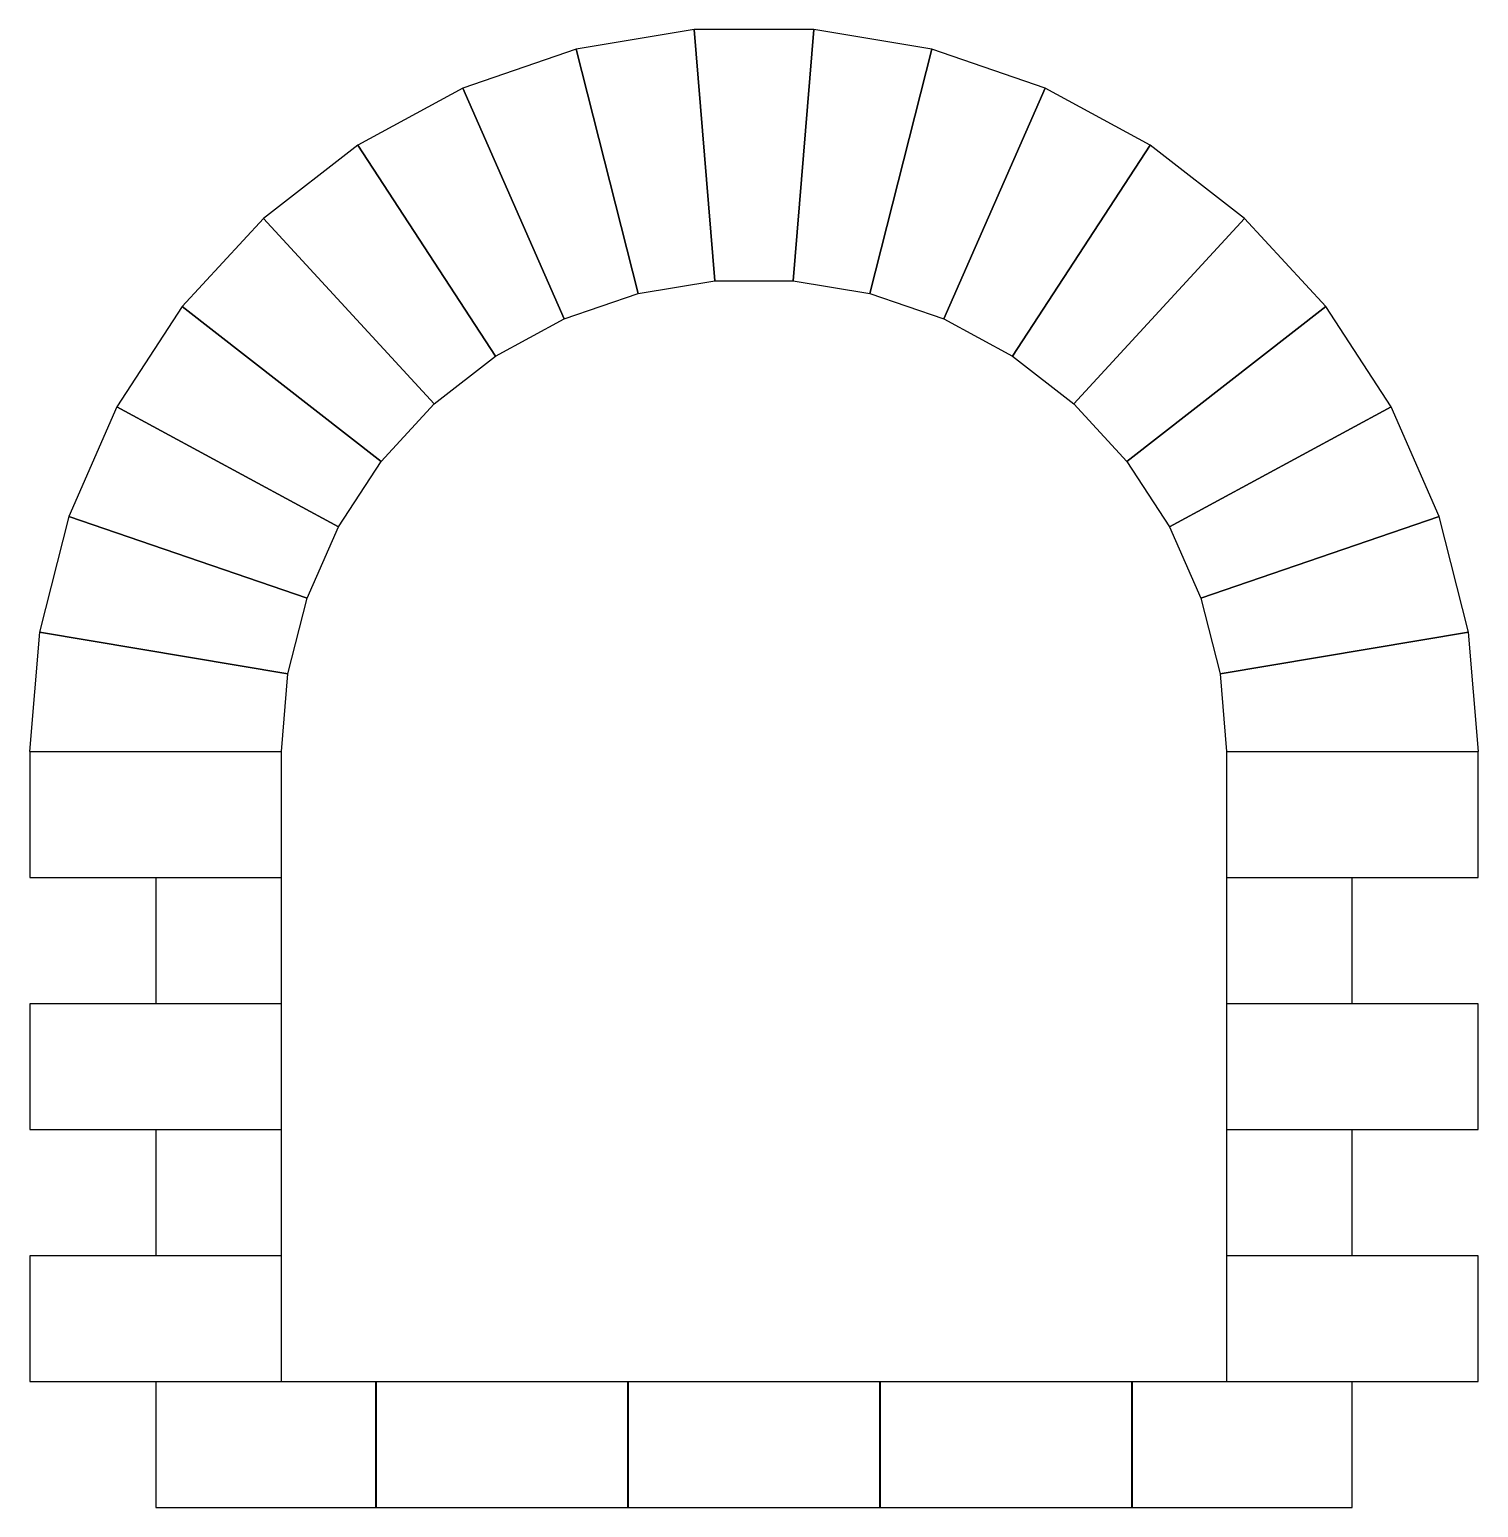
# Model space of a CAD drawing. Header units: metres. Extents: x -400 to 1900, y -200 to 2146.
import ezdxf

# ---------------------------------------------------------------- set-up
doc = ezdxf.new("R2010")
doc.units = ezdxf.units.M

msp = doc.modelspace()

# ---------------------------------------------------------------- linework, layer by layer
at = {"layer": 'PARAMETRIX'}
for p, q in [((655.0338, 2146.0722), (467.6917, 2114.8103)), ((844.9662, 2146.0722), (655.0338, 2146.0722)), ((655.0338, 2146.0722), (688.0655, 1747.4384)), ((688.0655, 1747.4384), (655.0338, 2146.0722)), ((844.9662, 2146.0722), (811.9345, 1747.4384)), ((811.9345, 1747.4384), (844.9662, 2146.0722)), ((1032.3083, 2114.8103), (844.9662, 2146.0722)), ((467.6917, 2114.8103), (288.0503, 2053.1393)), ((467.6917, 2114.8103), (565.8859, 1727.0502)), ((565.8859, 1727.0502), (467.6917, 2114.8103)), ((1032.3083, 2114.8103), (934.1141, 1727.0502)), ((934.1141, 1727.0502), (1032.3083, 2114.8103)), ((1211.9497, 2053.1393), (1032.3083, 2114.8103)), ((288.0503, 2053.1393), (121.0096, 1962.7415)), ((288.0503, 2053.1393), (448.7284, 1686.83)), ((448.7284, 1686.83), (288.0503, 2053.1393)), ((1211.9497, 2053.1393), (1051.2716, 1686.83)), ((1051.2716, 1686.83), (1211.9497, 2053.1393)), ((1378.9904, 1962.7415), (1211.9497, 2053.1393)), ((121.0096, 1962.7415), (-28.8738, 1846.0825)), ((121.0096, 1962.7415), (339.7889, 1627.8749)), ((339.7889, 1627.8749), (121.0096, 1962.7415)), ((1378.9904, 1962.7415), (1160.2111, 1627.8749)), ((1160.2111, 1627.8749), (1378.9904, 1962.7415)), ((1528.8738, 1846.0825), (1378.9904, 1962.7415)), ((-28.8738, 1846.0825), (-157.5116, 1706.3446)), ((-28.8738, 1846.0825), (242.0388, 1551.7929)), ((242.0388, 1551.7929), (-28.8738, 1846.0825)), ((1528.8738, 1846.0825), (1257.9612, 1551.7929)), ((1257.9612, 1551.7929), (1528.8738, 1846.0825)), ((1657.5116, 1706.3446), (1528.8738, 1846.0825)), ((565.8859, 1727.0502), (688.0655, 1747.4384)), ((688.0655, 1747.4384), (811.9345, 1747.4384)), ((811.9345, 1747.4384), (934.1141, 1727.0502)), ((448.7284, 1686.83), (565.8859, 1727.0502)), ((934.1141, 1727.0502), (1051.2716, 1686.83)), ((-157.5116, 1706.3446), (-261.3948, 1547.3395)), ((-157.5116, 1706.3446), (158.1446, 1460.6595)), ((158.1446, 1460.6595), (-157.5116, 1706.3446)), ((1657.5116, 1706.3446), (1341.8554, 1460.6595)), ((1341.8554, 1460.6595), (1657.5116, 1706.3446)), ((1761.3948, 1547.3395), (1657.5116, 1706.3446)), ((339.7889, 1627.8749), (448.7284, 1686.83)), ((1051.2716, 1686.83), (1160.2111, 1627.8749)), ((242.0388, 1551.7929), (339.7889, 1627.8749)), ((1160.2111, 1627.8749), (1257.9612, 1551.7929)), ((158.1446, 1460.6595), (242.0388, 1551.7929)), ((1257.9612, 1551.7929), (1341.8554, 1460.6595)), ((-261.3948, 1547.3395), (-337.6898, 1373.4044)), ((-261.3948, 1547.3395), (90.3947, 1356.9605)), ((90.3947, 1356.9605), (-261.3948, 1547.3395)), ((1761.3948, 1547.3395), (1409.6053, 1356.9605)), ((1409.6053, 1356.9605), (1761.3948, 1547.3395)), ((1837.6898, 1373.4044), (1761.3948, 1547.3395)), ((90.3947, 1356.9605), (158.1446, 1460.6595)), ((1341.8554, 1460.6595), (1409.6053, 1356.9605)), ((-337.6898, 1373.4044), (-384.3155, 1189.2838)), ((-337.6898, 1373.4044), (40.6371, 1243.5246)), ((40.6371, 1243.5246), (-337.6898, 1373.4044)), ((1837.6898, 1373.4044), (1459.3629, 1243.5246)), ((1459.3629, 1243.5246), (1837.6898, 1373.4044)), ((1884.3155, 1189.2838), (1837.6898, 1373.4044)), ((40.6371, 1243.5246), (90.3947, 1356.9605)), ((1409.6053, 1356.9605), (1459.3629, 1243.5246)), ((10.229, 1123.4459), (40.6371, 1243.5246)), ((1459.3629, 1243.5246), (1489.771, 1123.4459)), ((-384.3155, 1189.2838), (-400, 1000)), ((-384.3155, 1189.2838), (10.229, 1123.4459)), ((10.229, 1123.4459), (-384.3155, 1189.2838)), ((1884.3155, 1189.2838), (1489.771, 1123.4459)), ((1489.771, 1123.4459), (1884.3155, 1189.2838)), ((1900, 1000), (1884.3155, 1189.2838)), ((0, 1000), (10.229, 1123.4459)), ((1489.771, 1123.4459), (1500, 1000)), ((-400, 1000), (0, 1000)), ((-0.2, 999.8), (-399.8, 999.8)), ((-399.8, 999.8), (-399.8, 800.2)), ((-0.2, 800.2), (-0.2, 999.8)), ((1500, 1000), (1900, 1000)), ((1899.8, 999.8), (1500.2, 999.8)), ((1500.2, 999.8), (1500.2, 800.2)), ((1899.8, 800.2), (1899.8, 999.8)), ((-399.8, 800.2), (-0.2, 800.2)), ((-0.2, 799.8), (-199.8, 799.8)), ((-199.8, 799.8), (-199.8, 600.2)), ((-0.2, 600.2), (-0.2, 799.8)), ((1500.2, 800.2), (1899.8, 800.2)), ((1699.8, 799.8), (1500.2, 799.8)), ((1500.2, 799.8), (1500.2, 600.2)), ((1699.8, 600.2), (1699.8, 799.8)), ((-0.2, 599.8), (-399.8, 599.8)), ((-399.8, 599.8), (-399.8, 400.2)), ((-199.8, 600.2), (-0.2, 600.2)), ((-0.2, 400.2), (-0.2, 599.8)), ((1500.2, 600.2), (1699.8, 600.2)), ((1899.8, 599.8), (1500.2, 599.8)), ((1500.2, 599.8), (1500.2, 400.2)), ((1899.8, 400.2), (1899.8, 599.8)), ((-399.8, 400.2), (-0.2, 400.2)), ((-0.2, 399.8), (-199.8, 399.8)), ((-199.8, 399.8), (-199.8, 200.2)), ((-0.2, 200.2), (-0.2, 399.8)), ((1500.2, 400.2), (1899.8, 400.2)), ((1699.8, 399.8), (1500.2, 399.8)), ((1500.2, 399.8), (1500.2, 200.2)), ((1699.8, 200.2), (1699.8, 399.8)), ((-0.2, 199.8), (-399.8, 199.8)), ((-399.8, 199.8), (-399.8, 0.2)), ((-199.8, 200.2), (-0.2, 200.2)), ((-0.2, 0.2), (-0.2, 199.8)), ((1500.2, 200.2), (1699.8, 200.2)), ((1899.8, 199.8), (1500.2, 199.8)), ((1500.2, 199.8), (1500.2, 0.2)), ((1899.8, 0.2), (1899.8, 199.8)), ((-399.8, 0.2), (-0.2, 0.2)), ((1500.2, 0.2), (1899.8, 0.2)), ((149.8, -0.2), (-199.8, -0.2)), ((-199.8, -0.2), (-199.8, -199.8)), ((149.8, -199.8), (149.8, -0.2)), ((549.8, -0.2), (150.2, -0.2)), ((150.2, -0.2), (150.2, -199.8)), ((549.8, -199.8), (549.8, -0.2)), ((949.8, -0.2), (550.2, -0.2)), ((550.2, -0.2), (550.2, -199.8)), ((949.8, -199.8), (949.8, -0.2)), ((1349.8, -0.2), (950.2, -0.2)), ((950.2, -0.2), (950.2, -199.8)), ((1349.8, -199.8), (1349.8, -0.2)), ((1699.8, -0.2), (1350.2, -0.2)), ((1350.2, -0.2), (1350.2, -199.8)), ((1699.8, -199.8), (1699.8, -0.2)), ((-199.8, -199.8), (149.8, -199.8)), ((150.2, -199.8), (549.8, -199.8)), ((550.2, -199.8), (949.8, -199.8)), ((950.2, -199.8), (1349.8, -199.8)), ((1350.2, -199.8), (1699.8, -199.8))]:
    msp.add_line(p, q, dxfattribs=at)

doc.saveas('drawing.dxf')
